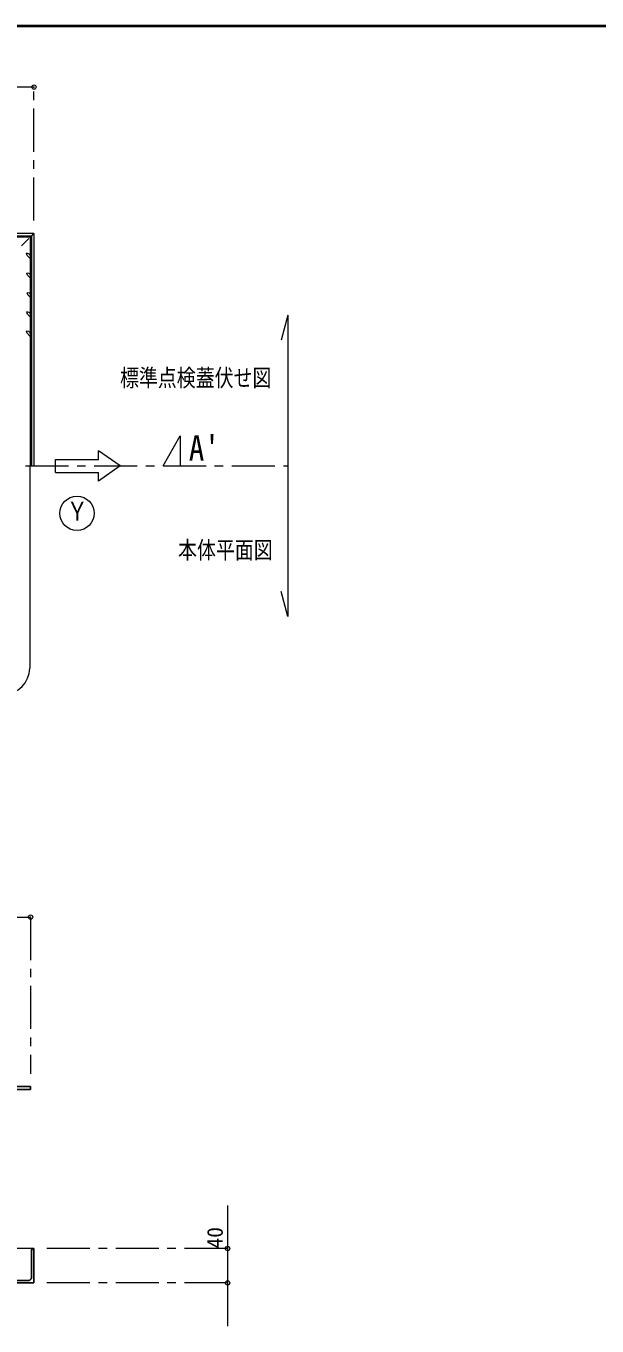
# Model space of a CAD drawing. Units: millimetres at full size, sheet at 1:10; details may follow other scales. Extents: x -2096 to 1954, y -1403 to 1407.
# Drawn here: x -775 to -112, y -103 to 1407 of the extents above; entities that cross this region are included whole.
import ezdxf
from ezdxf.enums import TextEntityAlignment as Align

# ---------------------------------------------------------------- set-up
doc = ezdxf.new("R2010")
doc.units = ezdxf.units.MM
doc.header["$LTSCALE"] = 10
doc.header["$PDMODE"] = 32
doc.header["$PDSIZE"] = 5
doc.linetypes.add('CHAIN1', pattern=[8, 5, -1, 1, -1])
doc.linetypes.add('DASHED1', pattern=[1.8, 1.2, -0.6])
doc.layers.add('0-0_ﾚｲﾔ1', color=4, linetype='Continuous', lineweight=9)
doc.styles.add('ＭＳ ゴシック', font='')
doc.styles.get('ＭＳ ゴシック').set_extended_font_data('MS Gothic')

msp = doc.modelspace()

# ---------------------------------------------------------------- linework, layer by layer
at = {"layer": '0-0_ﾚｲﾔ1', "color": 1, "lineweight": 40}
msp.add_line((1953.99, 1406.88), (-2096.01, 1406.88), dxfattribs=at)
at = {"layer": '0-0_ﾚｲﾔ1'}
for p, q in [((-766.01, 1335.88), (-1706.01, 1335.88)), ((-769.01, 1162.88), (-770.01, 1161.88)), ((-772.06, 1142.27), (-774.63, 1142.91)), ((-773.91, 1140.34), (-774.63, 1142.91)), ((-773.91, 1140.34), (-770.01, 1136.45)), ((-772.06, 1142.27), (-770.01, 1139.93)), ((-771.58, 1119.29), (-774.15, 1119.93)), ((-773.43, 1117.36), (-774.15, 1119.93)), ((-771.58, 1119.29), (-770.01, 1117.72)), ((-773.43, 1117.36), (-770.01, 1113.95)), ((-771.26, 1096.47), (-773.83, 1097.11)), ((-773.19, 1094.54), (-773.83, 1097.11)), ((-773.19, 1094.54), (-770.01, 1091.37)), ((-771.26, 1096.47), (-770.01, 1095.22)), ((-771.66, 1074.21), (-774.23, 1074.85)), ((-773.51, 1072.28), (-774.23, 1074.85)), ((-773.51, 1072.28), (-770.01, 1068.64)), ((-771.66, 1074.21), (-770.01, 1072.56)), ((-772.06, 1051.95), (-774.63, 1052.59)), ((-773.91, 1050.02), (-774.63, 1052.59)), ((-773.91, 1050.02), (-770.01, 1045.97)), ((-772.06, 1051.95), (-770.01, 1049.9)), ((-1236.01, 371.88), (-770.01, 371.88)), ((-541.01, 36.88), (-541.01, -103.12))]:
    msp.add_line(p, q, dxfattribs=at)
at = {"layer": '0-0_ﾚｲﾔ1', "linetype": 'CHAIN1'}
for p, q in [((-766.01, 1180.88), (-766.01, 1335.88)), ((-1976.01, 895.88), (-471.01, 895.88)), ((-770.01, 371.88), (-770.01, 189.88)), ((-541.01, -13.12), (-751.01, -13.12)), ((-541.01, -53.12), (-751.01, -53.12))]:
    msp.add_line(p, q, dxfattribs=at)
at = {"layer": '0-0_ﾚｲﾔ1', "color": 7, "lineweight": 18}
for p, q in [((-766.01, 1165.88), (-1706.01, 1165.88)), ((-769.01, 1162.88), (-1703.01, 1162.88)), ((-769.01, 1162.88), (-766.01, 1165.88)), ((-769.01, 1162.88), (-769.01, 895.88)), ((-766.01, 1165.88), (-766.01, 895.88)), ((-471.01, 1070.88), (-478.78, 1041.9)), ((-471.01, 1070.88), (-471.01, 720.88)), ((-666.01, 895.88), (-691.01, 913.38)), ((-771.01, 895.88), (-771.01, 660.88)), ((-741.01, 888.38), (-741.01, 903.38)), ((-666.01, 895.88), (-691.01, 878.38)), ((-741.01, 888.38), (-691.01, 888.38)), ((-691.01, 878.38), (-691.01, 888.38)), ((-471.01, 720.88), (-478.78, 749.86)), ((-766.01, -13.12), (-1706.01, -13.12))]:
    msp.add_line(p, q, dxfattribs=at)
at = {"layer": '0-0_ﾚｲﾔ1', "color": 5, "lineweight": 25}
for p, q in [((-770.01, 1161.88), (-1702.01, 1161.88)), ((-770.01, 895.88), (-770.01, 1161.88)), ((-946.01, 174.88), (-770.01, 174.88)), ((-770.01, 174.88), (-770.01, 171.68)), ((-766.01, -53.12), (-766.01, -13.12)), ((-769.01, -16.12), (-769.01, -47.12)), ((-806.01, -53.12), (-766.01, -53.12)), ((-803.01, -50.12), (-772.01, -50.12))]:
    msp.add_line(p, q, dxfattribs=at)
at = {"layer": '0-0_ﾚｲﾔ1', "linetype": 'DASHED1'}
msp.add_line((-780.48, 1151.41), (-770.01, 1161.88), dxfattribs=at)
at = {"layer": '0-0_ﾚｲﾔ1', "linetype": 'CHAIN1'}
msp.add_lwpolyline([(-616.01, 895.88), (-596.01, 930.88), (-596.01, 895.88)], dxfattribs=at)
at = {"layer": '0-0_ﾚｲﾔ1', "color": 7, "lineweight": 18}
msp.add_lwpolyline([(-741.01, 903.38), (-691.01, 903.38), (-691.01, 913.38)], dxfattribs=at)
at = {"layer": '0-0_ﾚｲﾔ1', "color": 5, "lineweight": 25}
msp.add_lwpolyline([(-946.01, 174.88), (-946.01, 171.68), (-770.01, 171.68)], dxfattribs=at)
at = {"layer": '0-0_ﾚｲﾔ1', "color": 7, "lineweight": 18}
msp.add_circle((-716.01, 840.88), 20, dxfattribs=at)
msp.add_arc((-801.01, 660.88), 30, 270, 0, dxfattribs=at)
at = {"layer": '0-0_ﾚｲﾔ1', "color": 5, "lineweight": 25}
for centre, start, end in [((-766.01, -16.12), 90, 180), ((-772.01, -47.12), 270, 0)]:
    msp.add_arc(centre, 3, start, end, dxfattribs=at)
at = {"layer": '0-0_ﾚｲﾔ1', "color": 1}
for p in [(-766.01, 1335.88), (-770.01, 371.88), (-541.01, -13.12), (-541.01, -53.12)]:
    msp.add_point(p, dxfattribs=at)

# ---------------------------------------------------------------- texts
at = {"layer": '0-0_ﾚｲﾔ1', "color": 7, "style": 'ＭＳ ゴシック'}
for s, height, width, p in [('標準点検蓋伏せ図', 20.16, 0.8, (-666.01, 982.13)), ("A'", 29.33, 0.9, (-586.01, 893.38)), ('Ｙ', 21.99, 0.85, (-728.51, 825.88)), ('本体平面図', 20.16, 0.8, (-598.51, 782.13))]:
    msp.add_text(s, height=height, dxfattribs=dict(at, width=width)).set_placement(p, align=Align.BOTTOM_LEFT)
msp.add_text('40', height=18.33, rotation=90, dxfattribs=at).set_placement((-541.01, -13.12), align=Align.BOTTOM_LEFT)

doc.saveas('drawing.dxf')
